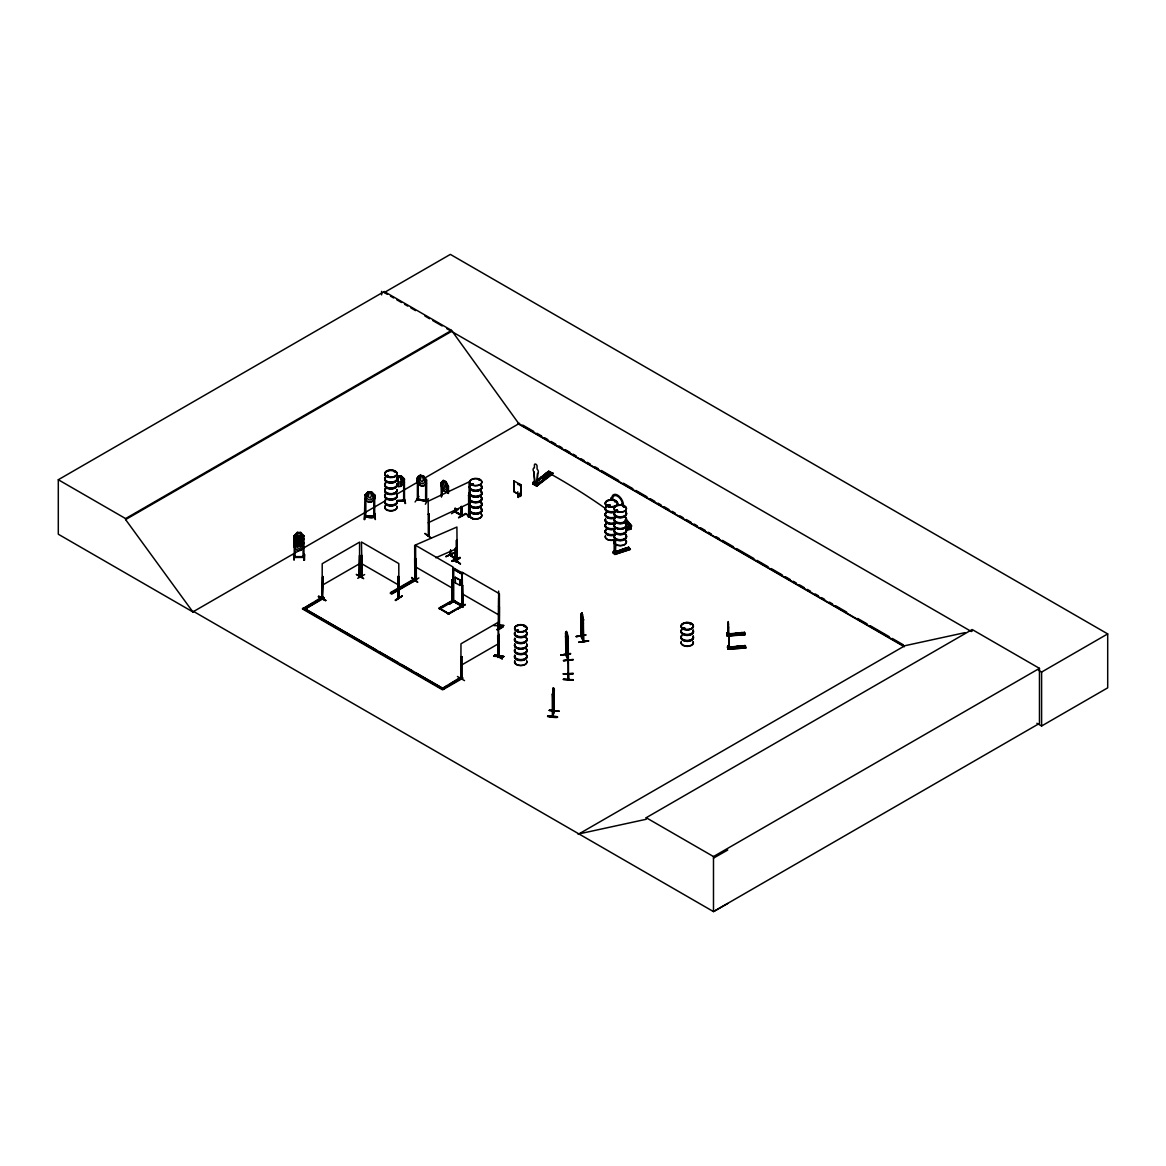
<?xml version="1.0" encoding="UTF-8"?>
<svg xmlns="http://www.w3.org/2000/svg" width="1166" height="1166" viewBox="0 0 1166 1166"><rect width="100%" height="100%" fill="white"/><g stroke="black" fill="none" stroke-linecap="round" stroke-linejoin="round"><path stroke-width="1.5" d="M568.046 656.414L567.973 652.304M568.134 651.969L568.017 654.898M429.19 535.719C426.45 536.666 429.802 533.256 429.088 535.806L429.103 514.148L428.199 514.323L429.103 514.148M468.309 516.159L469.388 515.94L468.411 516.028M567.988 653.339L568.119 650.905M728.007 625.238L728.459 634.814L728.604 626.74M728.459 634.814L728.386 628.153M729.144 648.092L729.202 638.881M727.992 633.298L726.855 633.444L727.934 633.123M729.202 641.417L729.275 648.077L728.152 646.649L728.896 646.474M727.671 646.576C728.735 649.899 729.348 638.983 728.677 637.991M552.436 694.236L552.393 716.609L553.981 710.969M565.758 633.59L565.86 655.277L565.568 633.051L566.414 631.476L565.904 634.056M568.177 678.291L568.527 679.661L568.206 638.021L568.192 661.486M583.087 619.117L583.466 641.548L580.843 636.097L580.901 614.409L581.193 636.636L581.499 620.356M567.973 652.392L568.119 650.788M568.148 662.871L567.988 652.727L568.075 658.032M728.313 621.58L728.473 626.74M745.803 647.946L728.036 649.2L727.759 646.474M728.488 627.25L728.444 627.993M728.969 637.059L728.969 634.902L729.275 638.312L729.012 634.581L727.088 634.974L726.943 632.832L726.841 634.421L744.622 633.196L744.491 632.293L742.684 632.628M745.001 634.727L744.885 633.998L727.118 635.514L745.001 634.712L727.278 636.14L727.497 633.182M615.459 552.99L615.692 546.286A2.201 0.889 71.9 0 0 615.459 543.225L615.561 540.98M554.331 711.071L552.742 716.638L552.567 694.047L553.456 687.809L552.393 695.023M538.313 484.327L537.992 482.797L536.375 485.173L533.022 483.73L534.349 481.208L534.349 482.622L537.06 483.628L537.613 473.469A3.309 2.157 52.3 0 0 537.06 468.994L537.06 466.079A1.647 1.079 52.3 0 0 535.748 464.155A1.647 1.079 52.3 0 0 534.422 464.942L534.422 467.843A3.309 2.157 52.3 0 0 533.868 471.851L534.888 482.899M537.06 483.628L537.613 473.469M447.496 486.105L448.473 486.295L448.473 493.495M628.285 522.703L628.124 521.683L631.083 526.099L631.01 528.883C627.235 531.215 629.261 527.979 625.253 527.221M547.67 715.735C566.093 716.551 554.433 719.233 547.685 715.72M557.377 717.381L547.597 716.478M418.23 478.162L418.011 499.791L417.967 478.206M425.707 479.634L425.619 501.424L425.561 500.564M403.757 479.197L403.625 479.328M296.718 543.575L298.321 540.849L296.718 538.226L298.919 540.324L301.192 538.269L299.473 540.835L301.44 543.327M614.759 551.387L614.161 553.398L614.161 544.711A2.201 0.889 71.9 0 1 614.38 542.117L614.905 539.669M613.826 552.014L614.263 551.562M614.671 551.999L614.671 551.052L614.263 551.897M553.456 698.07L552.917 699.979L552.932 689.776M553.354 698.055L553.865 692.779M727.875 624.32L728.152 621.857M729.246 641.242L729.246 639.449M581.936 614.001L582.213 620.356L582.038 613.986M534.334 482.433L535.835 482.17L534.232 481.718L534.086 484.196L535.296 484.706L535.573 481.718L534.349 482.345L535.5 481.966M727.482 633.502L726.943 632.832M580.814 614.511L581.747 612.835L581.236 617.98L582.359 622.44L582.913 619.044L581.747 612.835L582.606 614.759M499.033 625.442L498.538 626.229M498.523 655.817L499.033 655.438M568.134 674.575L568.075 673.161L568.527 673.773M565.904 636.621L567.026 641.081L567.288 633.342L568.148 638.604L568.192 679.661L568.192 678.874M388.191 476.034L387.112 476.122M387.768 476.267L388.511 475.845L387.622 475.276M394.91 472.157L394.152 471.72M472.886 484.502L472.011 483.642L473.265 484.415M473.09 484.152L471.764 483.759M479.124 479.78L478.964 480.377M517.471 629.975L516.64 630.806L518.302 630.252M518.156 630.923L518.054 630.077M523.913 626.39L524.773 626.769L524.467 626.069M607.748 505.811L608.171 504.907L608.637 505.738M615.152 501.089L615.459 501.788L614.599 501.409M615.007 501.438L615.546 501.409M616.071 510.664L616.872 510.067M616.508 510.854L617.688 510.402L616.348 510.271M623.387 506.671L624.204 506.948M623.868 506.831L624.48 506.671M683.655 627.76C683.976 629.844 684.646 627.818 683.801 627.993M683.363 628.328L683.801 627.716M690.476 624.553L690.942 624.408M622.688 550.527L623.795 550.017L622.542 549.856M553.354 687.794L554.302 689.485L553.806 711.595L554.302 689.485M549.259 710.517L559.126 711.129L549.346 710.181M552.815 699.964L553.456 698.011M553.806 711.595L554.2 710.823M552.801 715.778L554.141 711.056M325.416 600.679C303.554 588.436 340.574 608.958 318.726 596.045M318.682 596.453L325.722 600.475M457.436 676.513L464.534 680.609M453.341 568.527L452.758 601.802L452.029 601.35L453.064 601.627L452.976 566.938L415.621 545.367L415.723 580.056C418.448 579.983 412.939 578.948 415.664 579.05M453.691 568.061L463.048 573.41M461.78 606.218L452.554 600.942L462.494 606.597M461.882 606.378L462.742 607.238L462.202 573.861L452.874 568.469M534.961 482.126L534.611 482.841L535.296 482.17M424.992 533.766L431.391 538.211L425.022 533.387M613.753 551.707L614.497 551.839M411.627 577.782L417.617 582.373M417.632 582.038L411.671 577.432M398 479.692L399.049 476.646M498.582 625.049L503.756 625.69L493.859 625.588M568.075 674.05L568.104 679.603L568.148 678.801M568.571 679.574L568.571 674.05M568.469 660.058L565.962 653.835M567.871 659.635C569.023 656.05 567.448 665.859 567.973 654.009M298.467 536.404L297.417 540.835L299.56 542.161L300.668 539.319L299.56 536.404L298.467 536.462M298.467 540.616L297.417 543.589L298.467 546.417L300.668 545.09L299.56 540.616M421.29 476.005L420.299 480.217L422.311 481.981L423.345 479.372L422.34 476.165L421.32 475.947M535.806 481.864L535.107 482.739M301.265 543.516L298.875 541.33L296.718 543.545M446.01 556.59L453.909 553.15M441.885 482.87C442.541 480.115 444.304 478.147 442.424 485.741L443.969 488.671L445.499 489.545L447.015 488.394L445.878 481.806L443.576 480.479L441.273 482.505L441.273 485.872L443.532 490.624L445.908 491.994L448.167 489.851M545.222 476.85L543.035 477.083L545.222 477.011M736.985 634.173L736.839 633.43M737.874 634.158L737.699 633.284M451.475 513.71L458.5 509.338M448.385 613.505L439.116 608.098L453.341 600.636M448.356 614.001L462.61 605.897L452.277 600.417L462.538 605.941M357.714 578.307L364.637 574.561M418.842 577.928L411.948 582.111M458.311 608.754L465.249 604.717M396.892 478.687L397.927 476.194L401.279 476.034L401.279 486.295L397.941 486.514L401.264 486.237M300.711 532.454L297.359 532.396L295.77 538.473L297.957 540.499L300.128 540.499L302.271 538.473L300.711 532.396L304.02 535.879M297.403 535.966L295.77 541.899L297.957 543.924L300.128 543.924L302.271 541.899L300.653 535.966L297.403 535.966L294.153 539.392M300.711 540.135L297.359 540.135L295.77 543.589L295.77 546.154L297.957 548.195L300.128 548.195L302.271 546.154L300.653 540.222M374.709 495.288L371.458 491.921L368.164 491.76L366.59 497.853L368.762 499.879L370.934 499.879L373.076 497.853L371.517 491.76L374.825 495.244L374.825 498.669L371.517 502.094L368.164 502.094L364.856 498.611M361.139 576.077L362.16 577.083L361.693 576.398M362.16 577.083L361.445 542.001L398.801 563.572L398.874 598.289L397.854 597.998L398.583 598.45L398.801 576.689L397.927 576.456L398.451 598.377M398.276 597.123L398.422 598.391M414.79 579.444L416.087 579.808M415.3 580.143L416.349 580.42L416.247 558.835L415.373 558.616L416.014 558.98M461.707 606.932L462.494 607.384L462.669 585.624L461.794 585.405L462.669 585.624M462.742 607.238L462.028 572.156L499.398 593.727L499.471 628.445L498.684 628.008M499.15 606.976L498.509 606.611L499.398 606.83L499.165 628.605L498.421 628.183L498.64 598.231M426.392 483.38L423.389 486.193L420.241 485.508L417.137 481.427L417.137 478.016L420.27 475.189L418.754 480.946L420.809 483.424L422.835 483.861L424.847 482.258L423.418 475.859L426.392 480.013M293.526 554.433L294.08 560.176L294.021 554.01M364.798 513.754L364.812 519.438M365.876 495.273L364.987 495.025L364.39 519.497M461.853 506.889L461.925 515.926L454.929 511.947L454.988 508.318M455.964 511.364L455.163 510.941M455.512 511.48L455.6 512.326L455.877 508.551M461.226 506.525L461.226 515.591L461.605 514.585M552.844 716.594L553.107 689.587M418.988 496.337L415.081 501.992M727.22 635.936L726.768 633.925L744.578 632.846L726.797 634.26M729.464 647.742L745.424 646.46L745.293 645.731L727.584 647.188L727.701 647.917L727.599 646.255L729.435 646.255L727.599 646.255M727.642 647.684L745.365 646.226M745.803 647.975L727.992 649.039M728.036 649.2L727.628 647.145M727.22 635.878L744.972 634.479L744.491 632.293M745.424 646.46C743.646 642.626 743.733 650.832 743.5 645.702M745.759 647.742L745.293 645.541M565.452 633.065L566.166 633.604L566.428 631.593M581.761 612.952L581.164 615.007M568.148 642.029L567.186 643.617L565.583 636.505M583.452 623.3L582.519 624.976L580.93 617.863M461.211 657.056L461.138 678.67L461.925 678.248L461.838 656.691L460.964 656.924L461.838 656.691M417.311 478.016C419.439 478.818 415.592 476.705 420.328 475.291L423.418 475.859L426.494 480.013M426.406 479.955L425.488 479.532L426.406 479.955L426.421 501.569L426.523 479.765M423.389 486.193L426.421 483.322M417.428 477.827L417.37 499.66C418.303 498.509 417.399 498.654 418.288 498.742M426.362 500.753L418.244 499.223L426.406 500.739M425.473 501.365L425.634 500.331M425.357 504.251L428.403 498.742M554.229 711.508L554.171 689.995M453.734 568.644L453.705 601.015L439.699 609.075M388.453 476.209L386.85 476.107M607.588 505.097L607.486 505.942M614.555 501.482L615.007 501.642M690.345 624.408L691.249 624.101M691.161 624.072L690.389 624.174M401.235 480.99L400.127 482.389L398 481.208M449.887 555.133L455.775 559.578M450.848 554.622L449.887 554.273L450.557 554.768M450.848 555.41L450.776 554.579M457.218 561.866L456.387 562.231L456.912 540.135L457.174 561.91L456.912 527.032L414.659 545.353L414.848 580.231L414.659 558.456L415.577 558.295L414.877 558.616M294.08 556.43L295.187 556.43L294.284 556.401M294.08 557.217L303.991 557.217M364.885 516.596L374.767 516.567M297.359 532.396L294.051 535.879L294.051 542.788L297.359 546.198L300.711 546.198L304.02 542.715M297.403 532.541L294.153 535.908L295.217 535.719L294.969 557.465L295.042 556.401M294.051 543.56L297.359 540.077L300.711 540.077L304.02 543.56M294.153 543.589L297.403 540.222M300.711 535.937L297.359 535.879L294.051 539.362L297.359 542.715L300.711 542.715L304.02 539.231L300.711 535.879L300.668 537.409L298.467 538.736L297.359 535.879L298.467 532.979L299.56 532.979L300.668 535.908M294.051 543.502L294.051 546.985L297.359 550.396L300.711 550.337L304.02 546.927M368.164 491.76L364.856 495.244L365.876 495.244M364.958 495.288L368.208 491.921M368.208 502.007L371.458 501.948L374.709 498.582M543.254 476.559L543.72 477.754L545.149 477.171M737.874 634.013L737.145 633.284M737.961 647.334L738.967 646.882L737.655 647.349M534.378 482.287L535.442 482.243M323.084 576.587L322.443 598.581L322.457 576.951M359.303 577.301L359.58 555.249L359.259 577.359L358.88 576.441L359.9 576.121L359.186 576.587M358.88 577.228L359.915 576.951L359.828 555.38M461.357 677.84L461.197 677.898M447.292 685.593L442.628 688.29L461.313 676.834L460.891 678.481L461.838 678.291M498.538 657.128L498.64 591.089M448.254 489.807L445.878 491.892L443.532 490.624M403.538 500.622L397.285 500.476M533.868 471.851L534.8 482.666L533.022 483.73M533.008 484.342L532.716 482.476L534.349 481.208M537.745 479.94L548.778 471.195L553.063 473.629L536.885 486.018L535.588 485.435L552.232 473.309M536.506 481.033L548.778 471.195M536.928 481.208L549.23 471.997M532.92 484.313L549.536 471.807M548.516 473.294L533.474 484.225M536.928 486.047L536.681 484.181L538.313 482.928M535.908 485.391L550.673 474.052M550.95 474.329L535.937 485.435M551.11 474.168C541.957 469.213 550.935 477.215 552.742 472.915M548.807 471.662L552.742 473.192L536.389 485.799L532.745 484.065M536.71 485.756L552.742 473.177M387.199 475.422L386.995 476.209M473.002 483.788L472.143 484.458M608.594 505.811L607.34 505.825M608.841 505.942L608.812 505.184M617.703 511.058L616.843 510.023M623.693 550.235L622.863 550.425M428.243 535.048L429.161 534.975M469.257 516.786L469.082 495.011L468.543 517.092L469.169 515.751M303.991 556.619L294.109 556.648M303.991 556.43L302.883 556.43L303.991 557.406M365.876 495.025L365.789 516.844C362.466 513.987 370.671 520.517 374.665 516.815L374.694 495.025L373.732 495.259M614.803 551.183L613.097 551.576L613.505 553.18L629.115 548.093L612.966 552.626L628.663 547.248L627.089 547.947M613.097 552.509L614.846 554.506L630.427 549.434L629.99 548.763L614.715 554.171L614.599 553.107L616.304 552.713L616.304 553.661L613.797 551.285L613.666 552.903M630.179 549.171L614.73 554.287M414.717 579.968L415.679 579.866L391.805 593.407L390.435 593.305L391.805 594.092L415.154 580.61L415.46 578.89M737.655 646.839L738.515 646.547M361.198 576.908L361.445 555.118L361.912 577.228L361.241 576.893M361.795 577.185L362.087 555.468M356.636 574.605L363.69 578.628L356.3 574.386M322.734 597.254L322.865 597.181M322.851 576.441L322.137 598.435L322.21 563.703L359.58 542.132L359.536 576.806M395.347 600.359L402.285 595.913L395.668 600.577M395.318 599.98L402.285 595.943M452.102 579.823L452.976 580.041L452.102 579.823L452.044 601.423M452.029 600.781L452.627 601.729M453.691 600.942L449.449 603.755L455.41 600.709M449.843 603.959L453.676 601.233M449.551 603.755L453.72 601.321M457.961 608.667L465.321 604.382L458.355 608.448M499.033 628.532L498.684 627.221M497.255 629.29L502.867 626.098M497.299 629.363C504.164 624.524 505.709 626.259 497.649 629.961M496.978 629.902L502.925 626.492M497.62 629.888L503.202 626.652M498.567 635.485L497.94 657.435L497.693 635.718L498.567 635.485L498.057 657.405M494.996 654.942L502.429 658.732L495.39 654.709M193.731 611.523L192.973 611.975L58.3 534.217L58.3 479.736L384.255 291.544L451.548 330.386L518.841 423.724L904.116 646.168M384.255 291.544L384.255 292.549L450.353 254.392L1107.7 633.91L1107.7 687.838L1041.602 725.995L1036.88 723.255M58.3 479.736L125.593 518.579L451.548 330.386M727.759 903.475L713.49 911.608L193.643 611.48L192.871 611.917L125.593 519.584L451.548 331.392M192.871 611.917L385.305 500.826M396.294 494.471L418.288 481.777M424.57 478.147L519.599 423.287M443.576 480.479L445.951 481.762L448.254 486.514L448.225 491.833M445.091 481.791L445.878 485.173L445.091 487.548L443.576 483.846L444.333 481.354L445.164 481.747M445.98 481.689L448.327 486.455M448.473 486.295L447.496 485.799L447.598 493.262M322.21 585.274L359.58 563.703M513.827 480.902L513.987 491.6L520.983 495.637L520.983 484.852L513.827 480.902L513.827 491.688L520.983 495.637M461.153 514.906L455.702 511.757L461.838 515.139M461.153 515.474L461.459 506.379M461.925 515.139L461.517 514.585M458.588 517.456L465.598 513.448M461.313 676.834L462.669 678.291L442.628 689.864L302.519 608.973L322.559 596.73L323.929 598.187L305.244 608.973L323.929 597.517M458.602 517.835L465.934 514.031M302.519 608.973L313.217 602.793M316.336 601L321 598.304M517.704 484.502L519.162 483.657L519.847 485.464L519.162 483.657M520.983 484.852L520.838 495.725M390.435 592.62L413.799 579.138L415.154 579.925M390.435 593.305L398.218 588.801M401.337 587.008L412.239 580.712M460.031 579.983L455.163 577.389L460.031 579.983L459.841 585.478L459.841 580.085M455.367 577.287L455.367 582.679M448.983 613.768L439.116 608.098L453.151 600.024L463.048 605.737L462.931 594.937M439.116 608.769L453.21 600.519M448.458 614.161L462.975 605.708M625.807 521.843C637.481 532.323 628.897 520.619 625.253 520.765M628.022 521.8L625.093 520.021M625.807 527.149L631.083 528.839M460.964 665.378L498.334 643.807M450.411 683.801L461.313 677.504L462.669 678.291M302.519 608.302L442.628 689.193L462.669 677.621M578.161 834.36L904.889 645.716L965.084 632.628M578.919 833.909L646.212 819.275L646.212 817.716L972.167 629.523L1039.46 668.366L1039.46 723.416L713.49 911.608L713.49 856.558L1039.46 668.366M972.167 631.083L971.409 631.535L446.855 328.681M1038.483 670.261L1041.602 672.068L1107.7 633.91M713.49 858.132L727.759 849.999M565.568 654.665L568.104 660.131M468.397 495.331L469.3 495.156M469.111 516.523L468.309 516.946L469.3 516.727L469.082 481.893L428.199 501.22L428.33 536.083L429.103 535.719M472.857 518.608L466.109 513.958L472.492 518.681M428.199 522.791L469.082 503.464M622.979 506.569L624.495 505.869L623.519 505.301A8.322 4.81 60 0 0 617.63 495.113A8.322 4.81 60 0 0 611.742 498.509L610.765 497.94L612.179 500.331L613.607 499.573L612.616 499.004A6.952 4.008 60 0 1 617.528 496.177A6.952 4.008 60 0 1 622.455 504.689L621.478 504.12M322.603 598.522L322.559 596.73M498.188 656.924L498.334 622.236L460.964 643.807L460.891 678.539M461.547 678.116L461.59 656.56M473.061 484.415L471.662 484.313M517.777 630.835L517.471 629.888L516.902 630.631M518.112 630.806L516.64 630.806M454.099 559.476L460.541 563.834L454.536 559.286M456.46 561.4L457.218 561.079L456.329 561.662M456.868 560.89L456.533 562.172M435.793 557.756L456.912 548.603M446.068 556.707L453.982 552.83L446.068 556.255M455.177 558.558L450.557 555.001L455.615 558.295M459.943 557.406C459.404 561.691 441.812 563.44 459.972 557.465M428.884 514.002L428.957 535.529M543.458 476.661L545.149 476.909M426.494 501.54L417.311 499.587L417.559 498.567M614.38 540.164L614.38 542.117M621.463 549.784L623.038 549.069L624.67 550.731M624.451 548.618C629.042 552.553 621.755 548.122 626.025 548.107L627.658 549.958L626.025 548.107M612.952 552.597L628.663 547.437M616.304 552.713L614.599 553.107M614.526 554.185L630.296 549.084L628.663 547.248M468.732 517.048L468.615 495.492M428.461 536.054L428.388 535.311M684.398 628.678L683.436 628.226M461.998 573.366L461.823 607.049M373.878 495.273L373.718 516.815L374.592 515.751M403.465 499.82L404.5 499.791L404.515 500.812L404.398 479.007M404.34 500.025L397.315 500.666M404.34 500.812L397.315 501.234M625.574 523.913L628.022 524.467L630.558 527.673L626.725 526.362L625.574 523.913A6.136 3.542 0 0 1 620.297 529.291A6.136 3.542 0 0 1 614.978 523.971M583.35 619.948L583.583 640.95M581.645 623.11L582.606 624.845M566.705 632.628L566.88 638.997L566.982 633.225M576.252 636.607L585.842 635.106M576.281 636.738L585.842 634.814L576.266 636.286M567.769 638.05L568.44 638.516M566.428 641.679L565.568 636.476M583.189 640.382L581.236 635.98L583.802 641.373M588.568 641.081L578.846 642.262L588.553 641.009M560.817 655.073L570.524 653.456M570.509 653.747L560.817 655.044M570.524 653.907L560.933 654.928M565.831 655.234L566.166 638.997M563.513 660.466L573.235 659.737L563.528 660.539M495.054 654.826L502.109 658.848M448.546 614.001L439.407 608.565M728.327 623.125L728.459 625.063M729.129 636.126L728.619 633.736L726.826 633.896L727.22 635.485M736.3 633.153L738.093 632.817L738.559 634.698M739.696 632.876L741.489 632.54L741.955 634.61L741.489 632.54M726.899 634.654L726.768 633.925L742.844 633.342M737.101 646.212C738.748 651.036 735.309 644.652 738.909 646.066L739.375 647.961M740.497 646.124L742.305 645.789L742.771 647.684M727.54 647.261L745.307 645.862M728.021 647.99L729.829 647.844L729.858 648.923L729.435 646.999M728.05 648.223L727.919 646.066M387.447 475.466L388.191 475.859M617.266 511.204L616.129 510.577M516.844 630.806L517.296 630.646M401.279 476.034L404.544 479.168L401.264 475.976L397.985 476.267L398 486.426M399.049 476.705L400.127 476.632L401.235 479.488M404.121 497.765L405.068 503.523M403.99 497.838L405.593 503.435M397.285 501.03L404.281 500.535M398.102 597.852L398.174 576.325M455.585 512.282L455.629 508.682M454.172 559.374L460.176 563.921M568.002 661.049L568.046 662.988M498.975 604.192L498.99 626.346M497.153 625.588L503.756 625.34M498.975 634.187L499.004 655.773M493.859 655.904L503.77 656.633L493.859 655.977M503.77 656.618L493.859 656.283L503.77 656.341M563.338 673.817L573.249 673.773M563.411 679.224L573.322 679.953L563.411 679.297M563.411 679.603L573.308 679.661M373.747 495.288L374.694 495.215M364.885 513.827L364.331 519.555M374.796 513.827L375.35 519.555L374.869 513.419M295.085 535.646L294.182 535.646L294.284 557.465L303.889 557.406M303.102 556.371L303.102 557.465L302.927 535.617L303.889 535.646L303.991 560.176L304.545 554.448M303.889 535.835L303.058 535.646M298.467 540.674L299.56 540.674M455.833 559.622L455.775 548.792M403.655 500.855L403.684 479.051M608.594 505.33L607.573 505.563L608.681 505.388M684.194 627.789L684.777 628.037M417.545 499.383L426.625 501.365M425.721 500.36L426.523 500.549M553.456 687.925L552.917 697.428L552.567 696.612M553.282 688.975L552.83 694.63M549.273 710.371L559.068 711.304M547.597 716.405L557.435 717.105M447.919 613.768L462.465 605.402L452.874 600.169M566.195 654.665L568.338 659.635M420.285 475.349L423.331 476.005M423.418 486.135L420.27 485.45L417.18 481.369M605.518 518.826A6.136 3.542 0 0 0 607.705 522.557L607.588 522.455M684.107 627.716L684.602 627.949M581.266 636.038L581.266 625.253M583.466 640.761L583.131 641.067M304.005 554.01L304.078 560.103M304.486 554.389L304.545 560.161M534.086 481.835L535.034 481.981M534.538 482.389L537.191 483.54M384.255 292.549L387.389 294.357M390.523 296.164L393.656 297.971M396.775 299.779L401.468 302.49M404.602 304.297L407.736 306.104M410.869 307.911L415.562 310.622M424.949 316.044L429.642 318.755M432.775 320.563L442.162 325.97M522.747 425.094L533.751 431.449M536.899 433.271L541.622 435.997M544.755 437.804L547.903 439.626M551.052 441.433L555.774 444.159M558.922 445.98L562.056 447.802M565.204 449.61L569.926 452.335M573.074 454.157L576.208 455.964M580.93 458.69L584.079 460.512M587.227 462.319L590.36 464.141M595.083 466.866L598.231 468.674M601.379 470.496L618.68 480.479M623.387 483.205L632.832 488.656M635.966 490.463L646.984 496.818M650.118 498.64L654.84 501.365M657.988 503.173L661.137 504.995M664.285 506.816L668.993 509.527M672.141 511.349L675.289 513.171M679.997 515.882L683.145 517.704M686.293 519.526L691.015 522.251M694.164 524.059L697.297 525.881M700.445 527.688L705.168 530.413M708.316 532.235L711.449 534.043M716.172 536.768L719.32 538.59M722.468 540.397L733.472 546.752M736.62 548.574L753.921 558.558M757.055 560.38L768.073 566.734M771.207 568.542L782.226 574.911M785.359 576.718L790.082 579.444M793.23 581.266L796.378 583.073M799.526 584.895L804.234 587.62M807.382 589.428L810.53 591.249M815.238 593.975L818.386 595.782M821.534 597.604L824.683 599.411M829.405 602.137L832.539 603.959M835.687 605.766L846.691 612.135M857.71 618.49L867.14 623.927M870.288 625.748L889.162 636.636M892.296 638.458L903.315 644.813M517.806 423.579L904.35 646.751M625.501 519.89L628.372 521.552M625.195 528.038L628.095 529.728L625.107 528.081M519.162 485.071L519.847 485.464L519.745 484.109M453.064 568.352L462.61 573.716M462.494 574.372L453.151 568.979L462.465 574.386M455.163 582.781L460.031 585.376M415.621 566.938L452.976 588.509M462.028 593.727L499.398 615.298M415.154 580.61L413.799 579.138M361.445 563.572L398.801 585.143M322.559 597.4L323.929 598.187M305.448 609.104L376.297 650.001M379.446 651.823L398.335 662.725M401.483 664.547L412.502 670.902M415.65 672.724L443.984 689.077L303.874 608.186M646.212 817.716L713.49 856.558M442.001 495.433L441.375 482.476L441.375 496.862M455.454 558.995L450.222 554.987L450.222 551.387M415.373 580.216L415.373 558.15M397.941 483.744L400.696 484.123L402.824 481.952L401.221 476.122M627.089 547.758L628.707 549.419M621.463 549.594L623.081 551.256M613.214 552.451L614.599 553.85M455.221 559.199L455.512 548.253M583.364 641.446L583.16 619.408L583.772 619.875M449.945 555.133L449.945 551.503M614.919 539.829L615.444 541.024M566.312 631.491L567.274 633.4M566.326 631.608L567.172 633.415M498.538 656.225L497.634 657.332M614.715 551.503L616.173 553.34L616.173 552.582M573.104 659.402L563.528 660.831M742.684 632.438L743.15 634.319M739.696 632.686L740.162 634.566M740.497 645.935L740.964 647.83M736.3 632.963L736.766 634.843M726.826 633.138L728.619 632.992L728.575 633.779M404.442 482.578L401.206 486.149M582.519 614.715L583.481 619.962M567.186 633.357L568.031 638.618M728.036 625.792L728.152 633.561M567.988 655.904L568.017 660.262M568.046 652.785L568.061 657.085M1041.602 672.068L1041.602 725.995M729.391 646.11L729.391 647.043M630.937 526.143L630.937 528.796M628.124 528.883L628.124 529.612M613.797 551.285L613.797 552.859M565.933 633.109L566.006 654.724M519.745 493.101L519.745 496.701M518.389 493.888L518.389 497.488M517.806 491.746L517.806 497.139M462.1 506.744L462.173 515.78L455.236 511.772L455.236 508.187M456.212 540.456L456.329 562.216M456.052 548.676L456.052 559.461M455.236 548.384L455.221 559.243M452.35 579.677L452.452 601.277M450.761 550.002L450.557 555.555L450.484 550.119M447.846 489.531L447.846 493.131M442.249 486.295L442.249 495.288M441.623 482.345L441.623 496.716M416.247 558.835L416.087 580.581M381.617 291.34L381.617 294.911M300.653 546.052L297.403 546.052M300.711 550.396L297.359 550.396M125.593 518.579L125.593 519.584M550.41 473.877A1113.982 661.137 82.3 0 1 605.533 508.565M693.274 636.578A6.267 3.615 0 0 1 686.41 641.096A6.267 3.615 0 0 1 681.804 635.703M693.158 641.591A6.136 3.542 0 0 1 687.226 646.051A6.136 3.542 0 0 1 681.294 641.591M693.274 630.631A6.267 3.615 0 0 1 686.41 635.149A6.267 3.615 0 0 1 681.804 629.757M693.274 636.272A6.267 3.615 0 0 1 686.41 640.79A6.267 3.615 0 0 1 681.804 635.397M693.274 630.325A6.267 3.615 0 0 1 686.41 634.843A6.267 3.615 0 0 1 681.804 629.451M693.187 630.981A6.165 3.556 0 0 1 687.226 635.47A6.165 3.556 0 0 1 681.265 630.981M693.187 629.99A6.165 3.556 0 0 1 687.226 634.464A6.165 3.556 0 0 1 681.265 629.99M693.187 636.942A6.165 3.556 0 0 1 687.226 641.417A6.165 3.556 0 0 1 681.265 636.942M693.187 635.936A6.165 3.556 0 0 1 687.226 640.425A6.165 3.556 0 0 1 681.265 635.936M693.202 641.927A6.194 3.571 0 0 1 687.226 646.416A6.194 3.571 0 0 1 681.25 641.927M481.135 491.527A6.267 3.615 0 0 1 475.713 496.964A6.267 3.615 0 0 1 470.292 491.527M481.048 491.906A6.165 3.556 0 0 1 475.713 497.255A6.165 3.556 0 0 1 470.364 491.906M481.048 496.57A6.151 3.556 0 0 1 475.713 501.905A6.151 3.556 0 0 1 470.379 496.57M481.048 496.876A6.165 3.556 0 0 1 475.713 502.225A6.165 3.556 0 0 1 470.364 496.876M481.135 485.581A6.267 3.615 0 0 1 475.713 491.003A6.267 3.615 0 0 1 470.292 485.581M481.048 490.915A6.165 3.556 0 0 1 475.713 496.25A6.165 3.556 0 0 1 470.364 490.915M481.048 485.96A6.165 3.556 0 0 1 475.713 491.294A6.165 3.556 0 0 1 470.364 485.96M481.135 491.221A6.267 3.615 0 0 1 475.713 496.658A6.267 3.615 0 0 1 470.292 491.221M481.135 485.275A6.267 3.615 0 0 1 475.713 490.697A6.267 3.615 0 0 1 470.292 485.275M481.062 484.954A6.18 3.571 0 0 1 475.713 490.303A6.18 3.571 0 0 1 470.364 484.954M481.135 508.493A6.267 3.615 0 0 1 475.713 513.929A6.267 3.615 0 0 1 470.292 508.493M481.048 508.872A6.165 3.556 0 0 1 475.713 514.221A6.165 3.556 0 0 1 470.364 508.872M481.048 513.521A6.151 3.556 0 0 1 475.713 518.841A6.151 3.556 0 0 1 470.379 513.521M481.048 497.445A6.165 3.556 0 0 1 475.713 502.779A6.165 3.556 0 0 1 470.364 497.445M481.048 513.842A6.165 3.556 0 0 1 475.713 519.191A6.165 3.556 0 0 1 470.364 513.842M481.077 497.124A6.194 3.571 0 0 1 475.713 502.488A6.194 3.571 0 0 1 470.35 497.124M481.135 502.546A6.267 3.615 0 0 1 475.713 507.968A6.267 3.615 0 0 1 470.292 502.546M481.048 507.88A6.165 3.556 0 0 1 475.713 513.215A6.165 3.556 0 0 1 470.364 507.88M481.048 502.925A6.165 3.556 0 0 1 475.713 508.259A6.165 3.556 0 0 1 470.364 502.925M481.135 508.187A6.267 3.615 0 0 1 475.713 513.623A6.267 3.615 0 0 1 470.292 508.187M481.135 502.24A6.267 3.615 0 0 1 475.713 507.662A6.267 3.615 0 0 1 470.292 502.24M481.062 501.919A6.18 3.571 0 0 1 475.713 507.268A6.18 3.571 0 0 1 470.364 501.919M625.719 518.054A6.267 3.615 0 0 1 620.297 523.476A6.267 3.615 0 0 1 614.876 518.054M625.646 518.433A6.18 3.571 0 0 1 620.297 523.782A6.18 3.571 0 0 1 614.948 518.433M625.661 523.199A6.194 3.571 0 0 1 620.297 528.562A6.194 3.571 0 0 1 614.934 523.199M625.661 523.461A6.194 3.571 0 0 1 620.297 528.825A6.194 3.571 0 0 1 614.934 523.461M625.719 512.107A6.267 3.615 0 0 1 620.297 517.529A6.267 3.615 0 0 1 614.876 512.107M625.632 517.427A6.165 3.556 0 0 1 620.297 522.776A6.165 3.556 0 0 1 614.963 517.427M625.632 512.472A6.165 3.556 0 0 1 620.297 517.821A6.165 3.556 0 0 1 614.963 512.472M625.719 517.748A6.267 3.615 0 0 1 620.297 523.17A6.267 3.615 0 0 1 614.876 517.748M625.719 511.801A6.267 3.615 0 0 1 620.297 517.223A6.267 3.615 0 0 1 614.876 511.801M625.646 511.48A6.18 3.571 0 0 1 620.297 516.83A6.18 3.571 0 0 1 614.948 511.48M625.719 535.019A6.267 3.615 0 0 1 620.297 540.441A6.267 3.615 0 0 1 614.876 535.019M625.646 535.398A6.18 3.571 0 0 1 620.297 540.747A6.18 3.571 0 0 1 614.948 535.398M625.661 540.164A6.194 3.571 0 0 1 620.297 545.528A6.194 3.571 0 0 1 614.934 540.164M625.661 540.368A6.194 3.571 0 0 1 620.297 545.732A6.194 3.571 0 0 1 614.934 540.368M625.661 523.665A6.194 3.571 0 0 1 620.297 529.014A6.194 3.571 0 0 1 614.934 523.665M625.719 529.072A6.267 3.615 0 0 1 620.297 534.494A6.267 3.615 0 0 1 614.876 529.072M625.646 534.392A6.18 3.571 0 0 1 620.297 539.741A6.18 3.571 0 0 1 614.948 534.392M625.646 529.437A6.18 3.571 0 0 1 620.297 534.786A6.18 3.571 0 0 1 614.948 529.437M625.719 534.713A6.267 3.615 0 0 1 620.297 540.135A6.267 3.615 0 0 1 614.876 534.713M625.719 528.766A6.267 3.615 0 0 1 620.297 534.188A6.267 3.615 0 0 1 614.876 528.766M625.646 528.446A6.18 3.571 0 0 1 620.297 533.795A6.18 3.571 0 0 1 614.948 528.446M614.569 517.879A6.267 3.615 0 0 1 607.02 517.31A6.267 3.615 0 0 1 606.014 512.938M614.511 522.82A6.136 3.542 0 0 1 607.705 522.557M614.569 511.932A6.267 3.615 0 0 1 607.02 511.364A6.267 3.615 0 0 1 606.014 506.991M607.02 506.248A6.267 3.615 0 0 1 609.818 505.301M614.54 512.238A6.18 3.571 0 0 1 607.675 511.976A6.18 3.571 0 0 1 605.475 508.216M607.078 506.627A6.18 3.571 0 0 1 609.847 505.694M614.569 517.573A6.267 3.615 0 0 1 607.02 517.004A6.267 3.615 0 0 1 606.014 512.632M614.569 511.626A6.267 3.615 0 0 1 607.02 511.058A6.267 3.615 0 0 1 606.014 506.685M607.02 505.942A6.267 3.615 0 0 1 609.818 504.995M614.526 511.233A6.165 3.556 0 0 1 607.69 510.97A6.165 3.556 0 0 1 605.489 507.225M607.078 505.636A6.165 3.556 0 0 1 609.847 504.703M614.526 518.185A6.165 3.556 0 0 1 607.69 517.923A6.165 3.556 0 0 1 605.489 514.177M614.54 517.194A6.18 3.571 0 0 1 607.675 516.932A6.18 3.571 0 0 1 605.475 513.171M614.526 523.184A6.165 3.556 0 0 1 607.69 522.922A6.165 3.556 0 0 1 605.489 519.176M614.569 534.844A6.267 3.615 0 0 1 607.02 534.276A6.267 3.615 0 0 1 606.014 529.903M614.511 523.694A6.136 3.542 0 0 1 607.705 523.447A6.136 3.542 0 0 1 605.518 519.715M614.511 539.785A6.136 3.542 0 0 1 607.705 539.523A6.136 3.542 0 0 1 605.518 535.792M614.54 523.432A6.194 3.571 0 0 1 607.675 523.17A6.194 3.571 0 0 1 605.46 519.409M614.569 528.898A6.267 3.615 0 0 1 607.02 528.329A6.267 3.615 0 0 1 606.014 523.957M614.569 534.538A6.267 3.615 0 0 1 607.02 533.97A6.267 3.615 0 0 1 606.014 529.597M614.569 528.592A6.267 3.615 0 0 1 607.02 528.023A6.267 3.615 0 0 1 606.014 523.651M614.54 529.204A6.18 3.571 0 0 1 607.675 528.941A6.18 3.571 0 0 1 605.475 525.181M614.526 528.198A6.165 3.556 0 0 1 607.69 527.936A6.165 3.556 0 0 1 605.489 524.19M614.526 535.15A6.165 3.556 0 0 1 607.69 534.888A6.165 3.556 0 0 1 605.489 531.142M614.526 534.145A6.165 3.556 0 0 1 607.69 533.897A6.165 3.556 0 0 1 605.489 530.151M614.54 539.931A6.194 3.571 0 0 1 607.675 539.683A6.194 3.571 0 0 1 605.46 535.923M526.726 643.938A6.194 3.571 0 0 1 520.75 648.442A6.194 3.571 0 0 1 514.774 643.938M526.711 633.211A6.165 3.556 0 0 1 520.75 637.685A6.165 3.556 0 0 1 514.789 633.211M526.726 632.205A6.18 3.571 0 0 1 520.75 636.694A6.18 3.571 0 0 1 514.774 632.205M526.711 639.157A6.165 3.556 0 0 1 520.75 643.632A6.165 3.556 0 0 1 514.789 639.157M526.172 637.919A6.267 3.615 0 0 1 521.566 643.326A6.267 3.615 0 0 1 514.702 638.793M526.172 637.613A6.267 3.615 0 0 1 521.566 643.02A6.267 3.615 0 0 1 514.702 638.487M526.711 638.166A6.165 3.556 0 0 1 520.75 642.641A6.165 3.556 0 0 1 514.789 638.166M526.172 631.972A6.267 3.615 0 0 1 521.566 637.365A6.267 3.615 0 0 1 514.702 632.846M526.172 631.666A6.267 3.615 0 0 1 521.566 637.059A6.267 3.615 0 0 1 514.702 632.54M526.726 644.142A6.194 3.571 0 0 1 520.75 648.646A6.194 3.571 0 0 1 514.774 644.142M526.711 644.696A6.165 3.556 0 0 1 520.75 649.17A6.165 3.556 0 0 1 514.789 644.696M526.726 660.903A6.194 3.571 0 0 1 520.75 665.407A6.194 3.571 0 0 1 514.774 660.903M526.726 644.39A6.194 3.571 0 0 1 520.75 648.894A6.194 3.571 0 0 1 514.774 644.39M526.711 650.176A6.165 3.556 0 0 1 520.75 654.651A6.165 3.556 0 0 1 514.789 650.176M526.726 649.17A6.18 3.571 0 0 1 520.75 653.66A6.18 3.571 0 0 1 514.774 649.17M526.711 656.123A6.165 3.556 0 0 1 520.75 660.597A6.165 3.556 0 0 1 514.789 656.123M526.172 654.884A6.267 3.615 0 0 1 521.566 660.291A6.267 3.615 0 0 1 514.702 655.758M526.172 654.578A6.267 3.615 0 0 1 521.566 659.985A6.267 3.615 0 0 1 514.702 655.452M526.711 655.132A6.165 3.556 0 0 1 520.75 659.606A6.165 3.556 0 0 1 514.789 655.132M526.172 648.937A6.267 3.615 0 0 1 521.566 654.33A6.267 3.615 0 0 1 514.702 649.812M526.172 648.631A6.267 3.615 0 0 1 521.566 654.024A6.267 3.615 0 0 1 514.702 649.506M526.726 661.107A6.194 3.571 0 0 1 520.75 665.611A6.194 3.571 0 0 1 514.774 661.107M396.95 484.196A6.267 3.615 0 0 1 390.071 488.714A6.267 3.615 0 0 1 385.465 483.322M396.863 484.546A6.18 3.571 0 0 1 390.085 489.02A6.18 3.571 0 0 1 385.538 483.686M397.052 490.128A6.151 3.556 0 0 1 389.298 493.568A6.151 3.556 0 0 1 385.567 488.35M396.95 478.235A6.267 3.615 0 0 1 390.071 482.768A6.267 3.615 0 0 1 385.465 477.375M396.848 483.555A6.165 3.556 0 0 1 390.085 488.015A6.165 3.556 0 0 1 385.552 482.695M396.863 478.599A6.18 3.571 0 0 1 390.085 483.059A6.18 3.571 0 0 1 385.538 477.739M396.95 483.89A6.267 3.615 0 0 1 390.071 488.408A6.267 3.615 0 0 1 385.465 483.015M396.95 477.929A6.267 3.615 0 0 1 390.071 482.462A6.267 3.615 0 0 1 385.465 477.069M396.863 477.608A6.18 3.571 0 0 1 390.085 482.068A6.18 3.571 0 0 1 385.538 476.748M396.95 501.161A6.267 3.615 0 0 1 390.071 505.68A6.267 3.615 0 0 1 385.465 500.287M396.863 501.511A6.18 3.571 0 0 1 390.085 505.986A6.18 3.571 0 0 1 385.538 500.651M396.834 506.175A6.136 3.542 0 0 1 390.085 510.606A6.136 3.542 0 0 1 385.582 505.315M397.052 491.017A6.151 3.556 0 0 1 389.298 494.457A6.151 3.556 0 0 1 385.567 489.239M396.877 506.496A6.194 3.571 0 0 1 390.085 510.97A6.194 3.571 0 0 1 385.538 505.636M396.95 495.2A6.267 3.615 0 0 1 390.071 499.733A6.267 3.615 0 0 1 385.465 494.34M396.848 500.52A6.165 3.556 0 0 1 390.085 504.98A6.165 3.556 0 0 1 385.552 499.66M396.863 495.565A6.18 3.571 0 0 1 390.085 500.025A6.18 3.571 0 0 1 385.538 494.705M396.95 500.855A6.267 3.615 0 0 1 390.071 505.374A6.267 3.615 0 0 1 385.465 499.981M396.95 494.894A6.267 3.615 0 0 1 390.071 499.427A6.267 3.615 0 0 1 385.465 494.034M396.863 494.573A6.18 3.571 0 0 1 390.085 499.033A6.18 3.571 0 0 1 385.538 493.714M369.287 492.358L368.223 496.789L370.365 498.115L371.473 495.288L370.365 492.358L369.287 492.358M374.796 515.999L364.914 516.028L374.738 516.042M459.972 557.771L452.073 561.254L459.987 557.814M588.436 640.717L578.875 642.247L588.436 640.761M573.249 673.467L563.338 673.963L573.249 673.467M550.017 475.014L546.052 473.294L550.017 475.014M548.384 476.267L544.42 474.562L548.384 476.267M546.927 477.39L542.962 475.67L546.927 477.39M545.294 478.643L541.33 476.938L545.294 478.643M684.15 628.999A6.151 3.556 0 0 0 693.376 625.923A6.151 3.556 0 0 0 684.15 622.848A6.151 3.556 0 0 0 684.15 628.999M684.15 629.509A6.151 3.556 0 0 0 693.376 626.433A6.151 3.556 0 0 0 684.15 623.358A6.151 3.556 0 0 0 684.15 629.509M684.136 629.232A6.194 3.571 0 0 0 693.42 626.127A6.194 3.571 0 0 0 684.136 623.038A6.194 3.571 0 0 0 684.136 629.232M472.609 485.041A6.194 3.571 0 0 0 481.908 481.952A6.194 3.571 0 0 0 472.609 478.847A6.194 3.571 0 0 0 472.609 485.041M472.624 485.333A6.165 3.556 0 0 0 481.879 482.258A6.165 3.556 0 0 0 472.624 479.168A6.165 3.556 0 0 0 472.624 485.333M617.208 511.582A6.194 3.571 0 0 0 626.492 508.478A6.194 3.571 0 0 0 617.208 505.388A6.194 3.571 0 0 0 617.208 511.582M617.222 511.845A6.136 3.542 0 0 0 626.433 508.77A6.136 3.542 0 0 0 617.222 505.709A6.136 3.542 0 0 0 617.222 511.845M608.361 506.233A6.18 3.571 0 0 0 617.63 503.144A6.18 3.571 0 0 0 608.361 500.054A6.18 3.571 0 0 0 608.361 506.233M608.361 506.758A6.151 3.556 0 0 0 617.601 503.668A6.151 3.556 0 0 0 608.361 500.593A6.151 3.556 0 0 0 608.361 506.758M608.346 506.467A6.194 3.571 0 0 0 617.63 503.377A6.194 3.571 0 0 0 608.346 500.272A6.194 3.571 0 0 0 608.346 506.467M517.66 631.243A6.194 3.571 0 0 0 526.945 628.153A6.194 3.571 0 0 0 517.66 625.063A6.194 3.571 0 0 0 517.66 631.243M517.66 631.724A6.165 3.556 0 0 0 526.915 628.649A6.165 3.556 0 0 0 517.66 625.559A6.165 3.556 0 0 0 517.66 631.724M517.66 631.447A6.194 3.571 0 0 0 526.945 628.357A6.194 3.571 0 0 0 517.66 625.253A6.194 3.571 0 0 0 517.66 631.447M387.797 476.617A6.18 3.571 0 0 0 397.081 473.527A6.18 3.571 0 0 0 387.797 470.437A6.18 3.571 0 0 0 387.797 476.617M387.812 477.127A6.151 3.556 0 0 0 397.052 474.052A6.151 3.556 0 0 0 387.812 470.977A6.151 3.556 0 0 0 387.812 477.127M390.085 493.976A6.18 3.571 0 0 0 396.863 489.516A6.194 3.571 0 0 1 390.085 494.005A6.194 3.571 0 0 1 385.538 488.671A6.18 3.571 0 0 0 390.085 493.976M387.797 476.836A6.194 3.571 0 0 0 397.081 473.731A6.194 3.571 0 0 0 387.797 470.641A6.194 3.571 0 0 0 387.797 476.836"/></g></svg>
